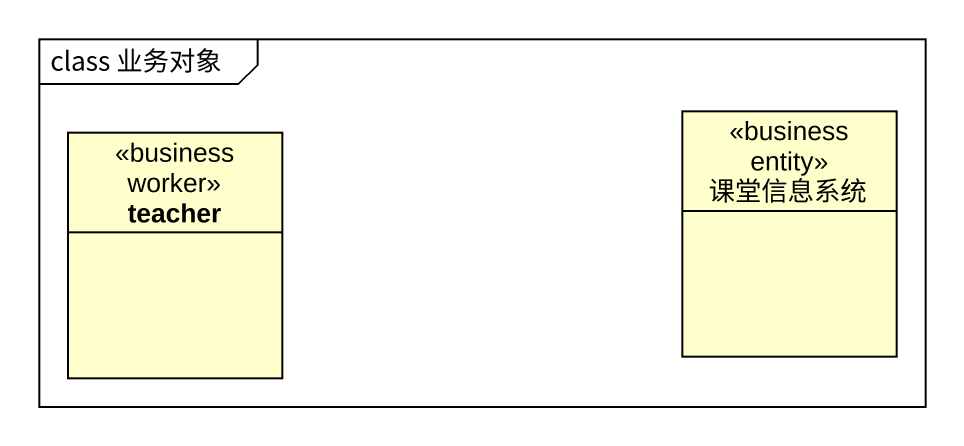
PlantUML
@startuml
mainframe class 业务对象
hide circle
hide empty members
class teacher <<business worker>>
class 课堂信息系统 <<business entity>>
@enduml
